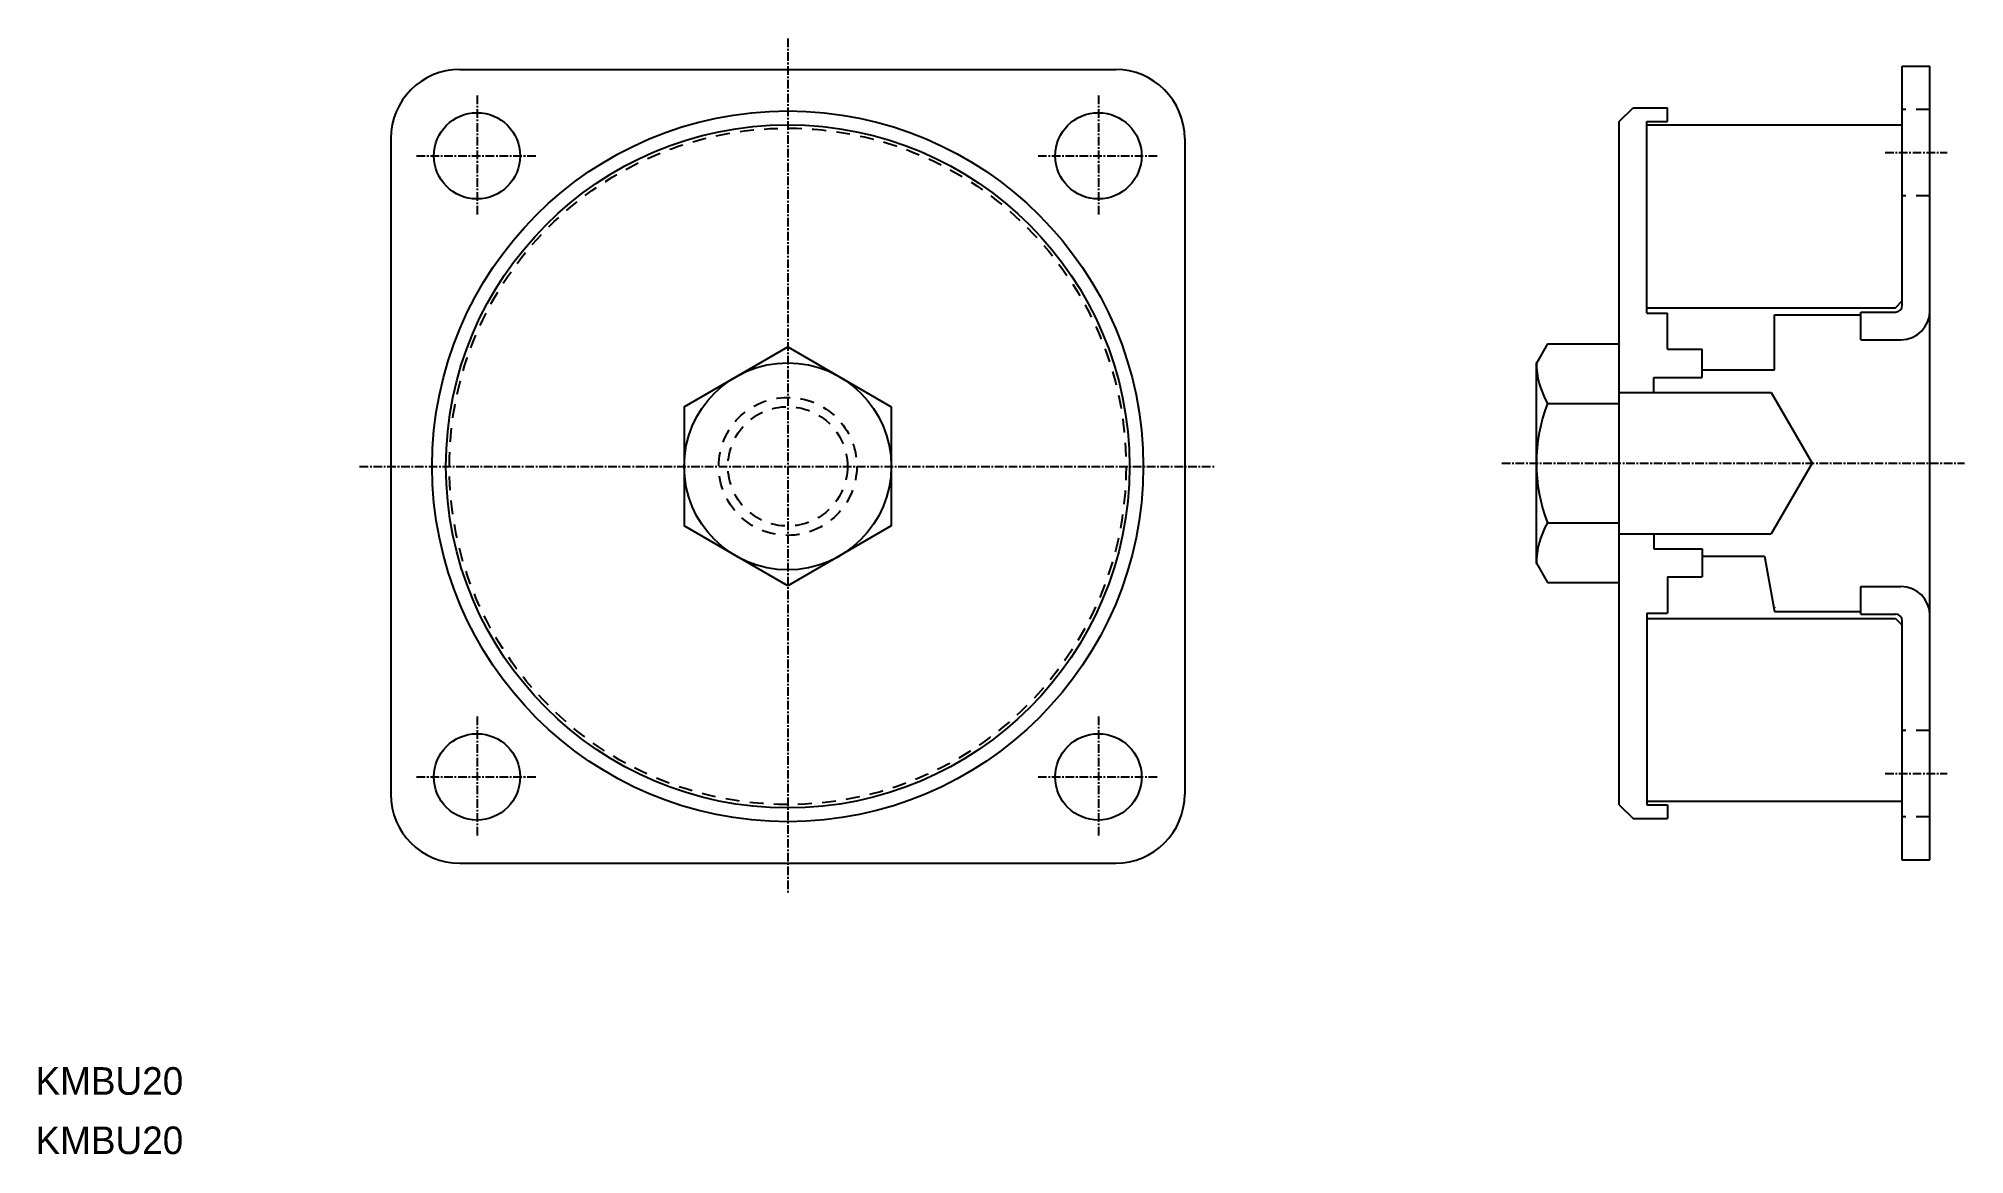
# Model space of a CAD drawing. Extents: x 0 to 279, y 0 to 162.
import ezdxf

# ---------------------------------------------------------------- set-up
doc = ezdxf.new("R2010")
doc.units = 0
doc.linetypes.add('CENTER', pattern=[2, 1.25, -0.25, 0.25, -0.25])
doc.linetypes.add('DASHED', pattern=[3.5, 2, -1.5])
doc.layers.get('0').update_dxf_attribs({"linetype": 'CONTINUOUS'})
doc.layers.add('CENTER', color=1, linetype='CENTER')

msp = doc.modelspace()

# ---------------------------------------------------------------- linework, layer by layer
at = {"color": 7, "linetype": 'CONTINUOUS'}
for p, q in [((61.45, 157.16), (156.45, 157.16)), ((270.38, 157.63), (274.38, 157.63)), ((270.38, 123.01), (270.38, 157.63)), ((274.38, 42.63), (274.38, 157.63)), ((229.38, 149.63), (231.38, 151.63)), ((231.38, 151.63), (236.38, 151.63)), ((236.38, 149.63), (236.38, 151.63)), ((229.38, 50.63), (229.38, 149.63)), ((233.38, 149.63), (236.38, 149.63)), ((233.38, 121.88), (233.38, 149.63)), ((233.38, 149.13), (270.38, 149.13)), ((51.45, 147.16), (51.45, 52.16)), ((166.45, 147.16), (166.45, 52.16)), ((269.38, 122.63), (270.38, 123.63)), ((233.38, 122.63), (269.38, 122.63)), ((233.38, 121.88), (236.38, 121.88)), ((236.38, 116.63), (236.38, 121.88)), ((236.38, 116.63), (236.38, 121.13)), ((251.88, 113.63), (251.88, 121.63)), ((251.88, 121.63), (264.38, 121.63)), ((251.88, 121.01), (251.88, 121.09)), ((264.38, 122.01), (269.38, 122.01)), ((264.38, 118.01), (264.38, 122.01)), ((219, 117.43), (217.38, 114.63)), ((219, 117.43), (229.38, 117.43)), ((264.38, 118.01), (270.18, 118.01)), ((93.95, 108.3), (108.95, 116.96)), ((108.95, 116.96), (123.95, 108.3)), ((217.38, 85.63), (217.38, 114.63)), ((236.38, 116.63), (241.38, 116.63)), ((241.38, 113.63), (241.38, 116.63)), ((234.38, 110.38), (234.38, 112.55)), ((234.38, 112.55), (241.38, 112.55)), ((234.38, 110.38), (234.38, 112.55)), ((241.38, 112.55), (241.38, 113.63)), ((241.38, 113.63), (251.88, 113.63)), ((229.38, 110.38), (251.38, 110.38)), ((251.38, 110.38), (257.3, 100.13)), ((93.95, 108.3), (93.95, 91.02)), ((123.95, 108.3), (123.95, 91.02)), ((219, 108.78), (229.38, 108.78)), ((257.3, 100.13), (251.38, 89.88)), ((108.95, 82.36), (93.95, 91.02)), ((123.95, 91.02), (108.95, 82.36)), ((219, 91.48), (229.38, 91.48)), ((229.38, 89.88), (251.38, 89.88)), ((234.38, 89.88), (234.38, 87.72)), ((234.38, 87.72), (241.38, 87.72)), ((241.38, 87.72), (241.38, 86.63)), ((241.38, 86.63), (250.43, 86.63)), ((241.38, 86.63), (241.38, 83.63)), ((250.43, 86.63), (251.88, 78.63)), ((217.38, 85.63), (219, 82.83)), ((219, 82.83), (229.38, 82.83)), ((236.38, 83.63), (241.38, 83.63)), ((236.38, 83.63), (236.38, 79.13)), ((236.38, 83.63), (236.38, 78.38)), ((237.38, 83.63), (241.38, 83.63)), ((264.38, 82.26), (270.18, 82.26)), ((264.38, 78.26), (264.38, 82.26)), ((233.38, 78.38), (233.38, 50.63)), ((233.38, 78.38), (236.38, 78.38)), ((251.88, 79.25), (251.88, 79.17)), ((251.88, 78.63), (264.38, 78.63)), ((264.38, 78.26), (269.38, 78.26)), ((233.38, 77.63), (269.38, 77.63)), ((269.38, 77.63), (270.38, 76.63)), ((270.38, 42.61), (270.38, 77.26)), ((229.38, 50.63), (231.38, 48.63)), ((233.38, 51.13), (270.38, 51.13)), ((233.38, 50.63), (236.38, 50.63)), ((236.38, 50.63), (236.38, 48.63)), ((231.38, 48.63), (236.38, 48.63)), ((61.45, 42.16), (156.45, 42.16)), ((270.38, 42.63), (274.38, 42.63))]:
    msp.add_line(p, q, dxfattribs=at)
at = {"color": 3, "linetype": 'DASHED'}
for p, q in [((274.38, 151.38), (270.38, 151.38)), ((274.38, 138.88), (270.38, 138.88)), ((274.38, 61.38), (270.38, 61.38)), ((274.38, 48.88), (270.38, 48.88))]:
    msp.add_line(p, q, dxfattribs=at)
at = {"color": 7, "linetype": 'CONTINUOUS'}
for centre, radius in [((108.95, 99.66), 51.5), ((63.95, 144.66), 6.25), ((153.95, 144.66), 6.25), ((108.95, 99.66), 49.5), ((108.95, 99.66), 15), ((63.95, 54.66), 6.25), ((153.95, 54.66), 6.25)]:
    msp.add_circle(centre, radius, dxfattribs=at)
at = {"color": 3, "linetype": 'DASHED'}
for radius in [49, 10, 8.65]:
    msp.add_circle((108.95, 99.66), radius, dxfattribs=at)
at = {"color": 7, "linetype": 'CONTINUOUS'}
for centre, radius, start, end in [((61.45, 147.16), 10, 90, 180), ((156.45, 147.16), 10, 0, 90), ((269.38, 123.01), 1, 270, 0), ((270.18, 122.21), 4.2, 270, 0), ((229.38, 114.8), 12, 180, 210.0847), ((241.33, 100.13), 23.95, 158.8285, 201.1715), ((229.38, 85.47), 12, 149.9153, 180), ((270.18, 78.06), 4.2, 0, 90), ((269.38, 77.26), 1, 0, 90), ((61.45, 52.16), 10, 180, 270), ((156.45, 52.16), 10, 270, 0)]:
    msp.add_arc(centre, radius, start, end, dxfattribs=at)
at = {"layer": 'CENTER', "color": 1, "linetype": 'CENTER'}
for p, q in [((108.95, 161.66), (108.95, 37.66)), ((63.95, 153.41), (63.95, 135.91)), ((153.95, 153.41), (153.95, 135.91)), ((267.88, 145.13), (276.88, 145.13)), ((55.2, 144.66), (72.7, 144.66)), ((145.2, 144.66), (162.7, 144.66)), ((46.95, 99.66), (170.95, 99.66)), ((212.38, 100.13), (279.38, 100.13)), ((63.95, 63.41), (63.95, 45.91)), ((153.95, 63.41), (153.95, 45.91)), ((55.2, 54.66), (72.7, 54.66)), ((145.2, 54.66), (162.7, 54.66)), ((267.88, 55.13), (276.88, 55.13))]:
    msp.add_line(p, q, dxfattribs=at)

# ---------------------------------------------------------------- texts
at = {"color": 7, "linetype": 'CONTINUOUS'}
for p in [(0, 8.6), (0, 0)]:
    msp.add_text('KMBU20', height=4, dxfattribs=at).set_placement(p)

doc.saveas('drawing.dxf')
